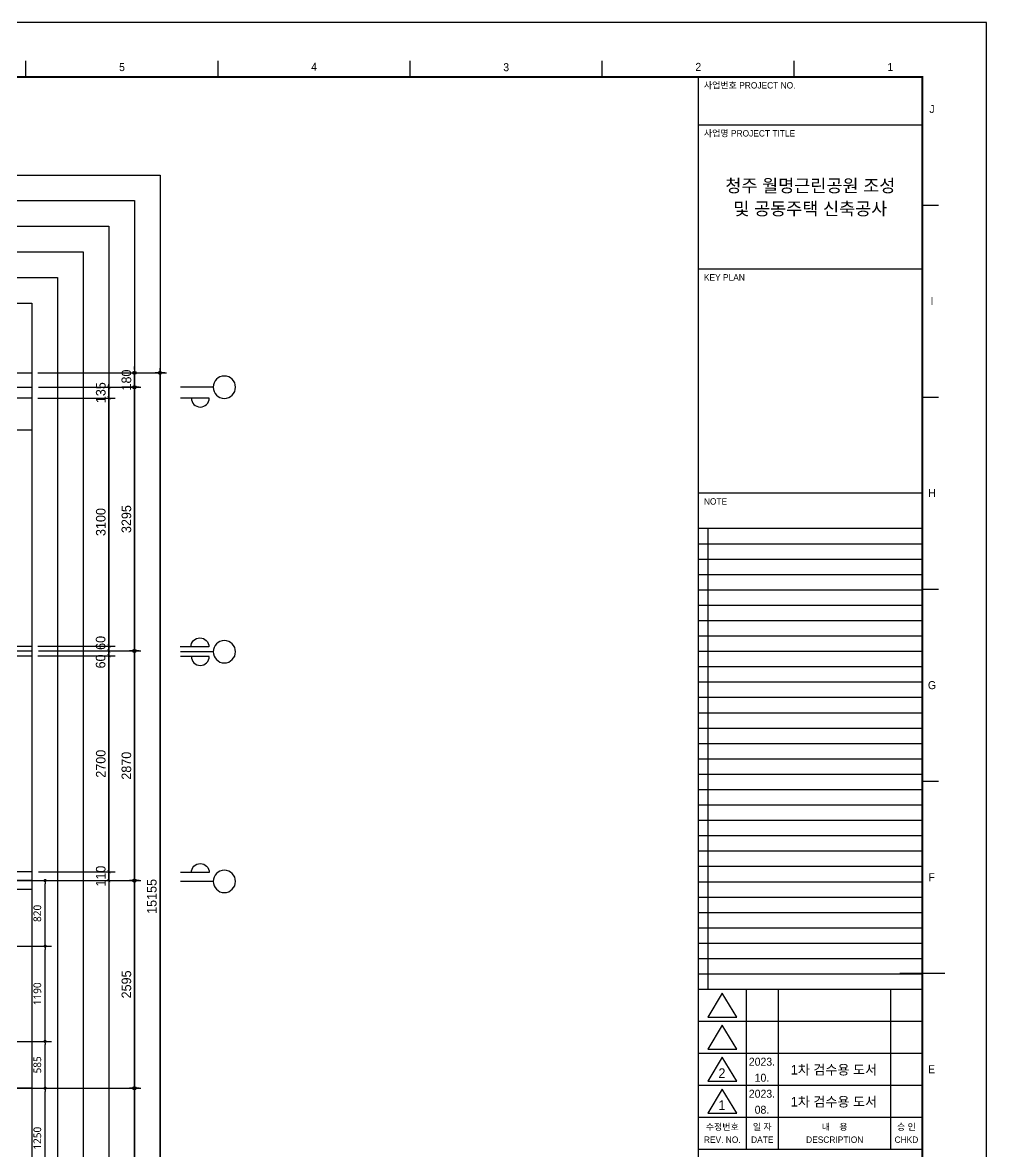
# Model space of a CAD drawing. Header units: millimetres. Extents: x 0 to 92204, y -190080 to 23760.
# Drawn here: x 71751 to 83794, y -14107 to 0 of the extents above; entities that cross this region are included whole.
import ezdxf
from ezdxf.enums import TextEntityAlignment as Align
from ezdxf.xclip import XClip

# ---------------------------------------------------------------- set-up
doc = ezdxf.new("R2010")
doc.units = ezdxf.units.MM
doc.header["$LTSCALE"] = 100
doc.header["$XCLIPFRAME"] = 0
for name, pattern in [('AUDIT_D_220706163347-0', [0]), ('CEN', [62, 60, -1, 0, -1]), ('HIDDEN', [9.525, 6.35, -3.175])]:
    doc.linetypes.add(name, pattern=pattern)
doc.layers.get('defpoints').update_dxf_attribs({"color": 139})
for name, color, linetype in [('A-치수', 7, 'AUDIT_D_220706163347-0'), ('AA-BORD-FORM', 7, 'Continuous'), ('AA-BORD-TEXT', 3, 'Continuous'), ('AA-XXXX-DIMS', 7, 'Continuous'), ('CEN_CON', 1, 'CEN'), ('CEN_WALL', 12, 'CEN'), ('CONC', 2, 'Continuous'), ('DIM', 7, 'AUDIT_D_220706163347-0'), ('ELE3_CON', 7, 'Continuous'), ('MC', 135, 'Continuous'), ('sheet-안양진흥$0$AA-BORD-TEXT', 3, 'Continuous'), ('WAL', 3, 'Continuous'), ('WAL_DRY', 7, 'Continuous'), ('확장', 8, 'HIDDEN')]:
    doc.layers.add(name, color=color, linetype=linetype)
doc.layers.add('Defpoint', color=135, linetype='Continuous', plot=False)
doc.styles.add('HAUD01', font='Dotum.ttf')
doc.styles.add('sheet-안양진흥$0$HAUD01', font='Dotum.ttf')
doc.styles.add('맑은 고딕', font='malgun.ttf')
doc.styles.add('맑은고딕', font='malgun.ttf', dxfattribs={"width": 0.9})
doc.dimstyles.new('DIM_40', dxfattribs={"dimscale": 40, "dimtxt": 3, "dimasz": 1, "dimexe": 2, "dimexo": 2, "dimgap": 1, "dimtad": 1, "dimdec": 0, "dimzin": 0, "dimdsep": 46, "dimtxsty": '맑은고딕', "dimblk1": 'DIMDOT', "dimblk2": 'DIMDOT', "dimsah": 1, "dimcen": 0.09, "dimdle": 2, "dimclrd": 7, "dimclre": 7, "dimclrt": 3, "dimadec": 0, "dimazin": 0, "dimtfac": 1, "dimtdec": 0, "dimtix": 1, "dimtmove": 2, "dimatfit": 3, "dimldrblk": 'DIMDOT', "dimfxl": 2, "dimtolj": 1, "dimtzin": 0, "dimarcsym": 0})
doc.dimstyles.new('MCDIM_40', dxfattribs={"dimscale": 40, "dimtxt": 3, "dimasz": 1, "dimexe": 2, "dimexo": 2, "dimgap": 1, "dimtad": 1, "dimdec": 0, "dimzin": 0, "dimdsep": 46, "dimtxsty": '맑은고딕', "dimblk1": 'ARCHTICK', "dimblk2": 'ARCHTICK', "dimsah": 1, "dimcen": 0.09, "dimdle": 2, "dimclrd": 7, "dimclre": 7, "dimclrt": 3, "dimadec": 0, "dimazin": 0, "dimtfac": 1, "dimtdec": 0, "dimtix": 1, "dimtmove": 2, "dimatfit": 3, "dimldrblk": 'ARCHTICK', "dimfxl": 1, "dimtolj": 1, "dimtzin": 0, "dimarcsym": 0})
doc.dimstyles.new('NDIM40-in', dxfattribs={"dimscale": 40, "dimtxt": 2.4, "dimasz": 1, "dimexe": 2, "dimexo": 2, "dimgap": 1.2, "dimtad": 1, "dimdec": 0, "dimrnd": 0.25, "dimzin": 0, "dimdsep": 46, "dimtxsty": '맑은 고딕', "dimblk": 'DOT', "dimcen": 5, "dimclrd": 256, "dimclre": 256, "dimclrt": 3, "dimadec": 0, "dimazin": 0, "dimtfac": 1, "dimtdec": 0, "dimtix": 1, "dimtmove": 2, "dimatfit": 1, "dimldrblk": 'DIMDOT', "dimfxl": 0, "dimtolj": 1, "dimtzin": 0, "dimarcsym": 0})

# ---------------------------------------------------------------- blocks, each defined once
blk = doc.blocks.new('WIN_900_단창2')
at = {"layer": 'Defpoint'}
for p, q in [((-15, 120), (-15, 0)), ((885, 120), (885, 0))]:
    blk.add_line(p, q, dxfattribs=at)
blk = doc.blocks.new('U-76B(확장)', base_point=(4647231.1, 20750.4))
at = {"layer": 'CEN_CON'}
for p, q in [((-300, 10535), (8220, 10535)), ((0, 10535), (0, -300)), ((1680, 10535), (1680, 8430)), ((7975, 7780), (7975, 10535)), ((14975, 8380), (14975, -295)), ((15155, 8380), (15155, -295)), ((7965, 8130), (7965, 6480)), ((15255, 8155), (12540, 8155)), ((12890, 8015), (7670, 8015)), ((-300, 6690), (8055, 6690)), ((450, -300), (450, 6690)), ((8810, -300), (8810, 5480)), ((8600, 5270), (15255, 5270)), ((3275, 2480), (3275, -300)), ((-300, 2180), (6540, 2180)), ((15255, 1835), (8600, 1835)), ((15255, 0), (-300, 0))]:
    blk.add_line(p, q, dxfattribs=at)
at = {"layer": 'CEN_WALL'}
for p, q in [((5240, 10535), (5240, 9700)), ((1675, 8625), (1675, 6480)), ((5255, 6480), (5255, 8720)), ((1980, 8525), (-300, 8525)), ((5080, 8545), (8220, 8545)), ((7690, 7125), (7690, 8520)), ((10135, 8380), (10135, 6480)), ((12155, 8380), (12155, 6480)), ((12715, 8380), (12715, 5060)), ((14375, 5160), (14375, 8380)), ((12540, 7680), (15255, 7680)), ((6790, 6480), (6790, 7470)), ((7725, 7295), (6630, 7295)), ((1950, 6900), (1950, -300)), ((13090, 6640), (9975, 6640)), ((11680, 5480), (11680, -295)), ((6275, 3460), (6275, 2180)), ((5940, 3155), (15255, 3155)), ((4965, -300), (4965, 1170)), ((6215, -300), (6215, 1170)), ((6380, 1005), (4800, 1005))]:
    blk.add_line(p, q, dxfattribs=at)
at = {"layer": 'CONC'}
for p, q in [((0, 10535), (0, 9930)), ((6925, 10550), (7990, 10550)), ((6925, 10423), (6925, 10550)), ((7990, 8030), (7990, 10550)), ((8240, 8280), (8240, 10535)), ((200, 10410), (200, 9930)), ((200, 10410), (1490, 10410)), ((1490, 10410), (1490, 8465)), ((1690, 10423), (1690, 8465)), ((2140, 10423), (1690, 10423)), ((2140, 10410), (2140, 10423)), ((6225, 10410), (2140, 10410)), ((6225, 10423), (6925, 10423)), ((6225, 10423), (6225, 10410)), ((200, 9930), (0, 9930)), ((0, 8900), (0, 8465)), ((200, 8900), (0, 8900)), ((200, 8900), (200, 8585)), ((720, 8465), (0, 8465)), ((720, 8585), (200, 8585)), ((720, 8585), (720, 8465)), ((1690, 8465), (1490, 8465)), ((8555, 8280), (8240, 8280)), ((8555, 8280), (8555, 8180)), ((15030, 8280), (9675, 8280)), ((9675, 8280), (9675, 8180)), ((8555, 8180), (8415, 8180)), ((8415, 8180), (8415, 8030)), ((9675, 8180), (9815, 8180)), ((9815, 8180), (9815, 8030)), ((7878, 7580), (7878, 7900)), ((8052, 7900), (7878, 7900)), ((8415, 8030), (7990, 8030)), ((8052, 7580), (8052, 7900)), ((15043, 8030), (9815, 8030)), ((15043, 8030), (15043, 7580)), ((7865, 7580), (7865, 6790)), ((7878, 7580), (7865, 7580)), ((8065, 7580), (8052, 7580)), ((8065, 7580), (8065, 6590)), ((15030, 7580), (15030, 5370)), ((15043, 7580), (15030, 7580)), ((0, 6965), (0, 6590)), ((200, 6965), (0, 6965)), ((200, 6965), (200, 6840)), ((650, 6840), (200, 6840)), ((650, 6840), (650, 6130)), ((2140, 6777), (2135, 6777)), ((2135, 6777), (2135, 6603)), ((2140, 6790), (4240, 6790)), ((2140, 6790), (2140, 6777)), ((4240, 6790), (4240, 6590)), ((5190, 6790), (7865, 6790)), ((5190, 6790), (5190, 6590)), ((450, 6590), (0, 6590)), ((450, 6590), (450, 6130)), ((2140, 6603), (2135, 6603)), ((2140, 6603), (2140, 6590)), ((2140, 6590), (4240, 6590)), ((5190, 6590), (8065, 6590)), ((650, 6130), (450, 6130)), ((8710, 3330), (8710, 5370)), ((8910, 5370), (8710, 5370)), ((8910, 3330), (8910, 5370)), ((9860, 5370), (11720, 5370)), ((9860, 5170), (9860, 5370)), ((11720, 5170), (11720, 5370)), ((12650, 5370), (15030, 5370)), ((12650, 5170), (12650, 5370)), ((9860, 5170), (11720, 5170)), ((12650, 5170), (15030, 5170)), ((15030, 5170), (15030, 2035)), ((8910, 3330), (8710, 3330)), ((450, 2830), (450, 1940)), ((650, 2830), (450, 2830)), ((650, 2830), (650, 2190)), ((6260, 2190), (650, 2190)), ((6260, 1990), (6260, 2190)), ((3400, 1990), (3400, 1100)), ((3400, 1990), (6260, 1990)), ((9370, 2035), (8890, 2035)), ((8890, 2035), (8890, 200)), ((9370, 2035), (9370, 1835)), ((12190, 2035), (11170, 2035)), ((11170, 2035), (11170, 1835)), ((12190, 2035), (12190, 1835)), ((15030, 2035), (13990, 2035)), ((13990, 2035), (13990, 1835)), ((3150, 1940), (450, 1940)), ((3150, 1940), (3150, 1100)), ((9370, 1835), (9090, 1835)), ((9090, 1835), (9090, 0)), ((12190, 1835), (11170, 1835)), ((15030, 1835), (13990, 1835)), ((3400, 1100), (3150, 1100)), ((3150, 200), (3150, 0)), ((6800, 200), (3150, 200)), ((6800, 200), (6800, 0)), ((8890, 200), (8000, 200)), ((8000, 200), (8000, 0)), ((6800, 0), (3150, 0)), ((9090, 0), (8000, 0))]:
    blk.add_line(p, q, dxfattribs=at)
at = {"layer": 'Defpoint'}
blk.add_circle((7975, 10535), 50, dxfattribs=at)
at = {"layer": 'ELE3_CON'}
for p, q in [((0, 9930), (0, 8900)), ((0, 6965), (0, 8465)), ((450, 2830), (450, 6130)), ((11170, 1835), (9370, 1835)), ((13990, 1835), (12190, 1835)), ((3150, 200), (3150, 1100)), ((8000, 0), (6800, 0))]:
    blk.add_line(p, q, dxfattribs=at)
at = {"layer": 'MC'}
for p, q in [((1880, 10535), (1880, 6480)), ((5180, 10535), (5180, 9700)), ((5300, 10535), (5300, 9700)), ((7840, 7780), (7840, 10535)), ((-300, 10400), (8220, 10400)), ((5400, 9800), (5080, 9800)), ((5080, 8620), (8220, 8620)), ((5180, 6480), (5180, 8720)), ((5330, 6480), (5330, 8720)), ((5080, 8470), (8220, 8470)), ((7630, 8520), (7630, 7125)), ((10075, 8380), (10075, 6480)), ((10195, 8380), (10195, 6480)), ((12095, 8380), (12095, 6480)), ((12215, 8380), (12215, 6480)), ((12640, 8380), (12640, 5060)), ((12790, 8380), (12790, 5060)), ((14290, 5160), (14290, 8380)), ((8075, 8130), (8075, 6480)), ((12880, 7880), (7670, 7880)), ((12530, 7620), (15255, 7620)), ((7725, 7370), (6630, 7370)), ((6730, 6480), (6730, 7470)), ((-300, 6800), (5430, 6800)), ((2155, 6900), (2155, -300)), ((5080, 6870), (6945, 6870)), ((13080, 6700), (9975, 6700)), ((-300, 6580), (8055, 6580)), ((13080, 6580), (9975, 6580)), ((14440, -295), (14440, 5510)), ((14840, -295), (14840, 5510)), ((8590, 5380), (12880, 5380)), ((8700, -300), (8700, 5480)), ((8920, -300), (8920, 5480)), ((11620, 5480), (11620, -295)), ((11740, 5480), (11740, -295)), ((12530, 5420), (15255, 5420)), ((8590, 5160), (15255, 5160)), ((6070, 3460), (6070, 2180)), ((5930, 3360), (15255, 3360)), ((-300, 2380), (6530, 2380))]:
    blk.add_line(p, q, dxfattribs=at)
at = {"layer": 'WAL'}
for p, q in [((14370, 5370), (14370, 7910)), ((14460, 7910), (14370, 7910)), ((14460, 5370), (14460, 7910)), ((1500, 6965), (1500, 6820)), ((1690, 6965), (1500, 6965)), ((1690, 6965), (1690, 6730)), ((1500, 6820), (650, 6820)), ((650, 6820), (650, 6730)), ((1690, 6730), (650, 6730)), ((14460, 5370), (14370, 5370)), ((6260, 1050), (4920, 1050)), ((4920, 200), (4920, 1050)), ((6260, 200), (6260, 1050)), ((6170, 960), (5010, 960)), ((5010, 200), (5010, 960)), ((6170, 200), (6170, 960)), ((5010, 200), (4920, 200)), ((6260, 200), (6170, 200))]:
    blk.add_line(p, q, dxfattribs=at)
at = {"layer": 'WAL_DRY'}
for p, q in [((1860, 10410), (1860, 8450)), ((1870, 10410), (1870, 8450)), ((5190, 10410), (5190, 9810)), ((5202.5, 10410), (5202.5, 9822.5)), ((5215, 10410), (5215, 9835)), ((5265, 10410), (5265, 9835)), ((5277.5, 10410), (5277.5, 9822.5)), ((5290, 10410), (5290, 9810)), ((6925, 10420), (7860, 10420)), ((6925, 10410), (7850, 10410)), ((7850, 8610), (7850, 10410)), ((7860, 8610), (7860, 10420)), ((200, 10250), (1490, 10250)), ((200, 10240), (1490, 10240)), ((5190, 9810), (5290, 9810)), ((5202.5, 9822.5), (5277.5, 9822.5)), ((5215, 9835), (5265, 9835)), ((5190, 6790), (5190, 8610)), ((5190, 8610), (5290, 8610)), ((5290, 6790), (5290, 8610)), ((5290, 8610), (5330, 8610)), ((6080, 8610), (7860, 8610)), ((7860, 8610), (7860, 8535)), ((5202.5, 6790), (5202.5, 8597.5)), ((5202.5, 8597.5), (5277.5, 8597.5)), ((5215, 6790), (5215, 8585)), ((5215, 8585), (5265, 8585)), ((5265, 6790), (5265, 8585)), ((5277.5, 6790), (5277.5, 8597.5)), ((5290, 8597.5), (5330, 8597.5)), ((5290, 8585), (5330, 8585)), ((5290, 8535), (5330, 8535)), ((5290, 8522.5), (5330, 8522.5)), ((5290, 8510), (5330, 8510)), ((6080, 8597.5), (7860, 8597.5)), ((6080, 8585), (7860, 8585)), ((6080, 8535), (7695, 8535)), ((6080, 8522.5), (7682.5, 8522.5)), ((6080, 8510), (7670, 8510)), ((7670, 7300), (7670, 8510)), ((7682.5, 7287.5), (7682.5, 8522.5)), ((7695, 7275), (7695, 8535)), ((7745, 8535), (7860, 8535)), ((7745, 7225), (7745, 8535)), ((8545, 7900), (8545, 8180)), ((8555, 7890), (8555, 8180)), ((9675, 7890), (9675, 8180)), ((9685, 7900), (9685, 8180)), ((8545, 7900), (8065, 7900)), ((12180, 7900), (9685, 7900)), ((10085, 7900), (10085, 6590)), ((10097.5, 7900), (10097.5, 6602.5)), ((10110, 7900), (10110, 6615)), ((10160, 7900), (10160, 6615)), ((10172.5, 7900), (10172.5, 6602.5)), ((10185, 7900), (10185, 6590)), ((12105, 7900), (12105, 6590)), ((12117.5, 7900), (12117.5, 6602.5)), ((12130, 7900), (12130, 6615)), ((12180, 7900), (12180, 6665)), ((12675, 7910), (12675, 6665)), ((12737.5, 7910), (12675, 7910)), ((12737.5, 7910), (12737.5, 7735)), ((8555, 7890), (8065, 7890)), ((10085, 7890), (9675, 7890)), ((12105, 7890), (10185, 7890)), ((12725, 7685), (14370, 7685)), ((12725, 7685), (12725, 6170)), ((12737.5, 7735), (14370, 7735)), ((12737.5, 7672.5), (14370, 7672.5)), ((12737.5, 7672.5), (12737.5, 6170)), ((12750, 7660), (14370, 7660)), ((12750, 7660), (12750, 6170)), ((6770, 7300), (7670, 7300)), ((6770, 6790), (6770, 7300)), ((6782.5, 7287.5), (7682.5, 7287.5)), ((6782.5, 6790), (6782.5, 7287.5)), ((6795, 7275), (7695, 7275)), ((6795, 6790), (6795, 7275)), ((6845, 7225), (7745, 7225)), ((6845, 6790), (6845, 7225)), ((1860, 6980), (1860, 6600)), ((1870, 6980), (1870, 6590)), ((1870, 6790), (2135, 6790)), ((1870, 6777.5), (2135, 6777.5)), ((1870, 6765), (2135, 6765)), ((10745, 6690), (10185, 6690)), ((10745, 6677.5), (10185, 6677.5)), ((10745, 6665), (10185, 6665)), ((12105, 6690), (11545, 6690)), ((12105, 6677.5), (11545, 6677.5)), ((12105, 6665), (11545, 6665)), ((12675, 6665), (12180, 6665)), ((820, 6600), (820, 6115)), ((1860, 6600), (820, 6600)), ((1870, 6590), (830, 6590)), ((830, 6590), (830, 6115)), ((1870, 6615), (2135, 6615)), ((1870, 6602.5), (2135, 6602.5)), ((1870, 6590), (2135, 6590)), ((10185, 6590), (10085, 6590)), ((10172.5, 6602.5), (10097.5, 6602.5)), ((10160, 6615), (10110, 6615)), ((10745, 6615), (10185, 6615)), ((10745, 6602.5), (10185, 6602.5)), ((10745, 6590), (10185, 6590)), ((12105, 6615), (11545, 6615)), ((12105, 6602.5), (11545, 6602.5)), ((12105, 6590), (11545, 6590)), ((12105, 6590), (11545, 6590)), ((12650, 6590), (12105, 6590)), ((12662.5, 6602.5), (12117.5, 6602.5)), ((12675, 6615), (12130, 6615)), ((12650, 6590), (12650, 6170)), ((12662.5, 6602.5), (12662.5, 6170)), ((12675, 6615), (12675, 6170)), ((12650, 5420), (12650, 5370)), ((12662.5, 5420), (12662.5, 5370)), ((12675, 5420), (12675, 5370)), ((12725, 5420), (12725, 5370)), ((12737.5, 5420), (12737.5, 5370)), ((12750, 5420), (12750, 5370)), ((11630, 5170), (11630, 2215)), ((11642.5, 5170), (11642.5, 2215)), ((11655, 5170), (11655, 2215)), ((11705, 5170), (11705, 2215)), ((11717.5, 5170), (11717.5, 2215)), ((11717.5, 5170), (11730, 5170)), ((11730, 5170), (11730, 2215)), ((14850, 5170), (14850, 2215)), ((14860, 5170), (14860, 2205)), ((8710, 2215), (8710, 3330)), ((8722.5, 2215), (8722.5, 3330)), ((8735, 2215), (8735, 3330)), ((8885, 2215), (8885, 3330)), ((8897.5, 2215), (8897.5, 3330)), ((8910, 2215), (8910, 3330)), ((820, 2845), (820, 2360)), ((830, 2845), (830, 2370)), ((820, 2360), (6390, 2360)), ((830, 2370), (6400, 2370)), ((6390, 2360), (6390, 2000)), ((6400, 2370), (6400, 1980)), ((8710, 2215), (9385, 2215)), ((8710, 380), (8710, 2215)), ((8720, 370), (8720, 2205)), ((8720, 2205), (9385, 2205)), ((11155, 2215), (12205, 2215)), ((11155, 2205), (12205, 2205)), ((13975, 2215), (14850, 2215)), ((13975, 2205), (14860, 2205)), ((6260, 2000), (6390, 2000)), ((6260, 1990), (6400, 1990)), ((6260, 1070), (6400, 1070)), ((6260, 1060), (6390, 1060)), ((6390, 1060), (6390, 370)), ((6400, 1070), (6400, 380)), ((6390, 370), (6815, 370)), ((6400, 380), (6815, 380)), ((7985, 380), (8710, 380)), ((7985, 370), (8720, 370))]:
    blk.add_line(p, q, dxfattribs=at)
at = {"layer": '확장', "ltscale": 0.5, "const_width": 20, "flags": 128}
for points in [[(1755, 2190), (1755, 6400), (1480, 6400), (1480, 6613.8)], [(2155, 2190), (2155, 6590)], [(15030, 3360), (6070, 3360), (6070, 2380)], [(15030, 2960), (6470, 2960), (6470, 1980), (6260, 1980)]]:
    blk.add_lwpolyline(points, dxfattribs=at)
at = {"rotation": 270}
blk.add_blockref('WIN_900_단창2', (3280, 1085), dxfattribs=at)
blk = doc.blocks.new('DIMDOT')
at = {"layer": 'AA-XXXX-DIMS'}
for p, q in [((-1.5, 0), (1.5, 0)), ((0, -1.5), (0, 1.5))]:
    blk.add_line(p, q, dxfattribs=at)
for radius in [0.5, 0.25]:
    blk.add_circle((0, 0), radius, dxfattribs=at)
blk = doc.blocks.new('*D3056')
at = {"layer": 'defpoints', "color": 0, "transparency": 16777216}
for p in [(21715, -28137), (23315, -28137), (21715, -43292)]:
    blk.add_point(p, dxfattribs=at)
at = {"layer": 'DIM', "color": 7, "lineweight": -2, "transparency": 16777216}
for p, q in [((21795, -28137), (23395, -28137)), ((23315, -43252), (23315, -28177)), ((21795, -43292), (23395, -43292))]:
    blk.add_line(p, q, dxfattribs=at)
at = {"layer": 'DIM', "color": 7, "lineweight": -2, "transparency": 16777216, "xscale": 40, "yscale": 40, "zscale": 40}
for p, rotation in [((23315, -28137), 90), ((23315, -43292), 270)]:
    blk.add_blockref('DIMDOT', p, dxfattribs=dict(at, rotation=rotation))
at = {"layer": 'DIM', "color": 3, "transparency": 16777216, "insert": (23213, -34680), "char_height": 120, "attachment_point": 5, "rotation": 90, "style": 'HAUD01'}
blk.add_mtext('\\A1;15155', dxfattribs=at)
blk = doc.blocks.new('*D3059')
at = {"layer": 'defpoints', "color": 0, "transparency": 16777216}
for p in [(21715, -34482), (22995, -34482), (21715, -37077)]:
    blk.add_point(p, dxfattribs=at)
at = {"layer": 'DIM', "color": 7, "lineweight": -2, "transparency": 16777216}
for p, q in [((21795, -34482), (23075, -34482)), ((22995, -37037), (22995, -34522)), ((21795, -37077), (23075, -37077))]:
    blk.add_line(p, q, dxfattribs=at)
at = {"layer": 'DIM', "color": 7, "lineweight": -2, "transparency": 16777216, "xscale": 40, "yscale": 40, "zscale": 40}
for p, rotation in [((22995, -34482), 90), ((22995, -37077), 270)]:
    blk.add_blockref('DIMDOT', p, dxfattribs=dict(at, rotation=rotation))
at = {"layer": 'DIM', "color": 3, "transparency": 16777216, "insert": (22895, -35780), "char_height": 120, "attachment_point": 5, "rotation": 90, "style": 'HAUD01'}
blk.add_mtext('\\A1;2595', dxfattribs=at)
blk = doc.blocks.new('*D3060')
at = {"layer": 'defpoints', "color": 0, "transparency": 16777216}
for p in [(21715, -31612), (22995, -31612), (21715, -34482)]:
    blk.add_point(p, dxfattribs=at)
at = {"layer": 'DIM', "color": 7, "lineweight": -2, "transparency": 16777216}
for p, q in [((21795, -31612), (23075, -31612)), ((22995, -34442), (22995, -31652)), ((21795, -34482), (23075, -34482))]:
    blk.add_line(p, q, dxfattribs=at)
at = {"layer": 'DIM', "color": 7, "lineweight": -2, "transparency": 16777216, "xscale": 40, "yscale": 40, "zscale": 40}
for p, rotation in [((22995, -31612), 90), ((22995, -34482), 270)]:
    blk.add_blockref('DIMDOT', p, dxfattribs=dict(at, rotation=rotation))
at = {"layer": 'DIM', "color": 3, "transparency": 16777216, "insert": (22895, -33047), "char_height": 120, "attachment_point": 5, "rotation": 90, "style": 'HAUD01'}
blk.add_mtext('\\A1;2870', dxfattribs=at)
blk = doc.blocks.new('*D3061')
at = {"layer": 'defpoints', "color": 0, "transparency": 16777216}
for p in [(21715, -28317), (22995, -28317), (21715, -31612)]:
    blk.add_point(p, dxfattribs=at)
at = {"layer": 'DIM', "color": 7, "lineweight": -2, "transparency": 16777216}
for p, q in [((21795, -28317), (23075, -28317)), ((22995, -31572), (22995, -28357)), ((21795, -31612), (23075, -31612))]:
    blk.add_line(p, q, dxfattribs=at)
at = {"layer": 'DIM', "color": 7, "lineweight": -2, "transparency": 16777216, "xscale": 40, "yscale": 40, "zscale": 40}
for p, rotation in [((22995, -28317), 90), ((22995, -31612), 270)]:
    blk.add_blockref('DIMDOT', p, dxfattribs=dict(at, rotation=rotation))
at = {"layer": 'DIM', "color": 3, "transparency": 16777216, "insert": (22895, -29965), "char_height": 120, "attachment_point": 5, "rotation": 90, "style": 'HAUD01'}
blk.add_mtext('\\A1;3295', dxfattribs=at)
blk = doc.blocks.new('*D3062')
at = {"layer": 'defpoints', "color": 0, "transparency": 16777216}
for p in [(21710, -28137), (22995, -28137), (21715, -28317)]:
    blk.add_point(p, dxfattribs=at)
at = {"layer": 'DIM', "color": 7, "lineweight": -2, "transparency": 16777216}
for p, q in [((22995, -28097), (22995, -28057)), ((21790, -28137), (23075, -28137)), ((22995, -28317), (22995, -28137)), ((21795, -28317), (23075, -28317)), ((22995, -28357), (22995, -28397))]:
    blk.add_line(p, q, dxfattribs=at)
at = {"layer": 'DIM', "color": 7, "lineweight": -2, "transparency": 16777216, "xscale": 40, "yscale": 40, "zscale": 40}
for p, rotation in [((22995, -28137), 270), ((22995, -28317), 90)]:
    blk.add_blockref('DIMDOT', p, dxfattribs=dict(at, rotation=rotation))
at = {"layer": 'DIM', "color": 3, "transparency": 16777216, "insert": (22895, -28227), "char_height": 120, "attachment_point": 5, "rotation": 90, "style": 'HAUD01'}
blk.add_mtext('\\A1;180', dxfattribs=at)
blk = doc.blocks.new('*D3063')
at = {"layer": 'defpoints', "color": 0, "transparency": 16777216}
for p in [(21715, -37077), (22995, -37077), (21715, -40017)]:
    blk.add_point(p, dxfattribs=at)
at = {"layer": 'DIM', "color": 7, "lineweight": -2, "transparency": 16777216}
for p, q in [((21795, -37077), (23075, -37077)), ((22995, -39977), (22995, -37117)), ((21795, -40017), (23075, -40017))]:
    blk.add_line(p, q, dxfattribs=at)
at = {"layer": 'DIM', "color": 7, "lineweight": -2, "transparency": 16777216, "xscale": 40, "yscale": 40, "zscale": 40}
for p, rotation in [((22995, -37077), 90), ((22995, -40017), 270)]:
    blk.add_blockref('DIMDOT', p, dxfattribs=dict(at, rotation=rotation))
at = {"layer": 'DIM', "color": 3, "transparency": 16777216, "insert": (22895, -38547), "char_height": 120, "attachment_point": 5, "rotation": 90, "style": 'HAUD01'}
blk.add_mtext('\\A1;2940', dxfattribs=at)
blk = doc.blocks.new('_ArchTick')
at = {"color": 0, "linetype": 'ByBlock', "const_width": 0.15}
blk.add_lwpolyline([(-0.5, -0.5), (0.5, 0.5)], dxfattribs=at)
blk = doc.blocks.new('*D3064')
at = {"layer": 'defpoints', "color": 0, "transparency": 16777216}
for p in [(21715, -34372), (22675, -34372), (21715, -34482)]:
    blk.add_point(p, dxfattribs=at)
at = {"layer": 'DIM', "color": 7, "lineweight": -2, "transparency": 16777216}
for p, q in [((21795, -34372), (22755, -34372)), ((22675, -34372), (22675, -34332)), ((22675, -34482), (22675, -34372)), ((21795, -34482), (22755, -34482)), ((22675, -34482), (22675, -34522))]:
    blk.add_line(p, q, dxfattribs=at)
at = {"layer": 'DIM', "color": 7, "lineweight": -2, "transparency": 16777216, "xscale": 40, "yscale": 40, "zscale": 40}
for p, rotation in [((22675, -34372), 270), ((22675, -34482), 90)]:
    blk.add_blockref('_ArchTick', p, dxfattribs=dict(at, rotation=rotation))
at = {"layer": 'DIM', "color": 3, "transparency": 16777216, "insert": (22575, -34427), "char_height": 120, "attachment_point": 5, "rotation": 90, "style": 'HAUD01'}
blk.add_mtext('\\A1;110', dxfattribs=at)
blk = doc.blocks.new('*D3065')
at = {"layer": 'defpoints', "color": 0, "transparency": 16777216}
for p in [(21710, -31672), (22675, -31672), (21715, -34372)]:
    blk.add_point(p, dxfattribs=at)
at = {"layer": 'DIM', "color": 7, "lineweight": -2, "transparency": 16777216}
for p, q in [((22675, -34452), (22675, -31592)), ((21790, -31672), (22755, -31672)), ((21795, -34372), (22755, -34372))]:
    blk.add_line(p, q, dxfattribs=at)
at = {"layer": 'DIM', "color": 7, "lineweight": -2, "transparency": 16777216, "xscale": 40, "yscale": 40, "zscale": 40}
for p, rotation in [((22675, -31672), 90), ((22675, -34372), 270)]:
    blk.add_blockref('_ArchTick', p, dxfattribs=dict(at, rotation=rotation))
at = {"layer": 'DIM', "color": 3, "transparency": 16777216, "insert": (22575, -33022), "char_height": 120, "attachment_point": 5, "rotation": 90, "style": 'HAUD01'}
blk.add_mtext('\\A1;2700', dxfattribs=at)
blk = doc.blocks.new('*D3066')
at = {"layer": 'defpoints', "color": 0, "transparency": 16777216}
for p in [(21710, -31672), (21715, -31612), (22675, -31612)]:
    blk.add_point(p, dxfattribs=at)
at = {"layer": 'DIM', "color": 7, "lineweight": -2, "transparency": 16777216}
for p, q in [((22675, -31612), (22675, -31572)), ((21790, -31672), (22755, -31672)), ((21795, -31612), (22755, -31612)), ((22675, -31672), (22675, -31612)), ((22675, -31672), (22675, -31712))]:
    blk.add_line(p, q, dxfattribs=at)
at = {"layer": 'DIM', "color": 7, "lineweight": -2, "transparency": 16777216, "xscale": 40, "yscale": 40, "zscale": 40}
for p, rotation in [((22675, -31612), 270), ((22675, -31672), 90)]:
    blk.add_blockref('_ArchTick', p, dxfattribs=dict(at, rotation=rotation))
at = {"layer": 'DIM', "color": 3, "transparency": 16777216, "insert": (22573, -31744), "char_height": 120, "attachment_point": 5, "rotation": 90, "style": 'HAUD01'}
blk.add_mtext('\\A1;60', dxfattribs=at)
blk = doc.blocks.new('*D3067')
at = {"layer": 'defpoints', "color": 0, "transparency": 16777216}
for p in [(21710, -31552), (22675, -31552), (21715, -31612)]:
    blk.add_point(p, dxfattribs=at)
at = {"layer": 'DIM', "color": 7, "lineweight": -2, "transparency": 16777216}
for p, q in [((21790, -31552), (22755, -31552)), ((22675, -31552), (22675, -31512)), ((22675, -31612), (22675, -31552)), ((21795, -31612), (22755, -31612)), ((22675, -31612), (22675, -31652))]:
    blk.add_line(p, q, dxfattribs=at)
at = {"layer": 'DIM', "color": 7, "lineweight": -2, "transparency": 16777216, "xscale": 40, "yscale": 40, "zscale": 40}
for p, rotation in [((22675, -31552), 270), ((22675, -31612), 90)]:
    blk.add_blockref('_ArchTick', p, dxfattribs=dict(at, rotation=rotation))
at = {"layer": 'DIM', "color": 3, "transparency": 16777216, "insert": (22573, -31512), "char_height": 120, "attachment_point": 5, "rotation": 90, "style": 'HAUD01'}
blk.add_mtext('\\A1;60', dxfattribs=at)
blk = doc.blocks.new('*D3068')
at = {"layer": 'defpoints', "color": 0, "transparency": 16777216}
for p in [(21710, -28452), (22675, -28452), (21710, -31552)]:
    blk.add_point(p, dxfattribs=at)
at = {"layer": 'DIM', "color": 7, "lineweight": -2, "transparency": 16777216}
for p, q in [((21790, -28452), (22755, -28452)), ((22675, -31632), (22675, -28372)), ((21790, -31552), (22755, -31552))]:
    blk.add_line(p, q, dxfattribs=at)
at = {"layer": 'DIM', "color": 7, "lineweight": -2, "transparency": 16777216, "xscale": 40, "yscale": 40, "zscale": 40}
for p, rotation in [((22675, -28452), 90), ((22675, -31552), 270)]:
    blk.add_blockref('_ArchTick', p, dxfattribs=dict(at, rotation=rotation))
at = {"layer": 'DIM', "color": 3, "transparency": 16777216, "insert": (22575, -30002), "char_height": 120, "attachment_point": 5, "rotation": 90, "style": 'HAUD01'}
blk.add_mtext('\\A1;3100', dxfattribs=at)
blk = doc.blocks.new('*D3069')
at = {"layer": 'defpoints', "color": 0, "transparency": 16777216}
for p in [(21715, -28317), (22675, -28317), (21710, -28452)]:
    blk.add_point(p, dxfattribs=at)
at = {"layer": 'DIM', "color": 7, "lineweight": -2, "transparency": 16777216}
for p, q in [((21795, -28317), (22755, -28317)), ((22675, -28317), (22675, -28277)), ((22675, -28452), (22675, -28317)), ((21790, -28452), (22755, -28452)), ((22675, -28452), (22675, -28492))]:
    blk.add_line(p, q, dxfattribs=at)
at = {"layer": 'DIM', "color": 7, "lineweight": -2, "transparency": 16777216, "xscale": 40, "yscale": 40, "zscale": 40}
for p, rotation in [((22675, -28317), 270), ((22675, -28452), 90)]:
    blk.add_blockref('_ArchTick', p, dxfattribs=dict(at, rotation=rotation))
at = {"layer": 'DIM', "color": 3, "transparency": 16777216, "insert": (22575, -28385), "char_height": 120, "attachment_point": 5, "rotation": 90, "style": 'HAUD01'}
blk.add_mtext('\\A1;135', dxfattribs=at)
blk = doc.blocks.new('중심')
at = {"layer": 'DIM'}
blk.add_line((-350, 0), (0, 0), dxfattribs=at)
blk.add_circle((-470, 0), 120, dxfattribs=at)
blk = doc.blocks.new('XR-FORM 청주월명')
at = {"layer": 'AA-BORD-FORM', "color": 2}
for p, q in [((541, 577), (541, 582)), ((601, 577), (601, 582)), ((661, 577), (661, 582)), ((721, 577), (721, 582)), ((781, 577), (781, 582)), ((751, 577), (751, 17)), ((821, 537), (826, 537)), ((821, 477), (826, 477)), ((821, 417), (826, 417)), ((821, 357), (826, 357)), ((814, 297), (828, 297))]:
    blk.add_line(p, q, dxfattribs=at)
at = {"layer": 'AA-BORD-FORM', "color": 3}
for p, q in [((821, 562), (751, 562)), ((821, 517), (751, 517)), ((821, 447), (751, 447)), ((751, 292), (821, 292)), ((766, 292), (766, 282)), ((776, 292), (776, 282)), ((811, 292), (811, 282)), ((751, 282), (821, 282)), ((766, 282), (766, 272)), ((776, 282), (776, 272)), ((811, 282), (811, 272)), ((751, 272), (821, 272)), ((766, 272), (766, 262)), ((776, 272), (776, 262)), ((811, 272), (811, 262)), ((751, 262), (821, 262)), ((766, 262), (766, 252)), ((776, 262), (776, 252)), ((811, 262), (811, 252)), ((751, 252), (821, 252)), ((766, 252), (766, 242)), ((776, 252), (776, 242)), ((811, 252), (811, 242)), ((751, 242), (821, 242))]:
    blk.add_line(p, q, dxfattribs=at)
at = {"layer": 'AA-BORD-FORM', "color": 1}
blk.add_lwpolyline([(0, 0), (841, 0), (841, 594), (0, 594)], close=True, dxfattribs=at)
at = {"layer": 'AA-BORD-FORM', "color": 2, "const_width": 0.682}
blk.add_lwpolyline([(21, 17), (21, 577), (821, 577), (821, 17)], close=True, dxfattribs=at)
at = {"layer": 'AA-BORD-FORM', "color": 7}
for points in [[(763, 283.24), (758.5, 290.74), (754, 283.24)], [(763, 273.24), (758.5, 280.74), (754, 273.24)], [(763, 263.24), (758.5, 270.74), (754, 263.24)], [(763, 253.24), (758.5, 260.74), (754, 253.24)], [(763, 253.24), (758.5, 260.74), (754, 253.24)]]:
    blk.add_lwpolyline(points, close=True, dxfattribs=at)
at = {"layer": 'defpoints'}
for p, q in [((751, 436), (821, 436)), ((754, 436), (754, 292)), ((751, 431.2), (821, 431.2)), ((751, 426.4), (821, 426.4)), ((751, 421.6), (821, 421.6)), ((751, 416.8), (821, 416.8)), ((751, 412), (821, 412)), ((751, 407.2), (821, 407.2)), ((751, 402.4), (821, 402.4)), ((751, 397.6), (821, 397.6)), ((751, 392.8), (821, 392.8)), ((751, 388), (821, 388)), ((751, 383.2), (821, 383.2)), ((751, 378.4), (821, 378.4)), ((751, 373.6), (821, 373.6)), ((751, 368.8), (821, 368.8)), ((751, 364), (821, 364)), ((751, 359.2), (821, 359.2)), ((751, 354.4), (821, 354.4)), ((751, 349.6), (821, 349.6)), ((751, 344.8), (821, 344.8)), ((751, 340), (821, 340)), ((751, 335.2), (821, 335.2)), ((751, 330.4), (821, 330.4)), ((751, 325.6), (821, 325.6)), ((751, 320.8), (821, 320.8)), ((751, 316), (821, 316)), ((751, 311.2), (821, 311.2)), ((751, 306.4), (821, 306.4)), ((751, 301.6), (821, 301.6)), ((751, 296.8), (821, 296.8))]:
    blk.add_line(p, q, dxfattribs=at)
at = {"layer": 'AA-BORD-TEXT', "color": 7, "style": 'HAUD01'}
for s, p in [('5', (571, 580.09)), ('4', (631, 580.19)), ('3', (691, 580.06)), ('2', (751, 580.16)), ('1', (811, 580.12)), ('J', (824, 567)), ('I', (824, 507)), ('H', (824, 447)), ('G', (824, 387)), ('F', (823.89, 327)), ('E', (823.89, 267))]:
    blk.add_text(s, height=2.5, dxfattribs=at).set_placement(p, align=Align.MIDDLE_CENTER)
at = {"layer": 'AA-BORD-TEXT', "color": 3, "style": 'HAUD01'}
for s, p in [('사업번호 PROJECT NO.', (752.75, 573.4)), ('사업명 PROJECT TITLE', (752.75, 558.4)), ('KEY PLAN', (752.75, 513.4)), ('NOTE', (752.75, 443.4))]:
    blk.add_text(s, height=2, rotation=360, dxfattribs=at).set_placement(p)
for s, height, rotation, p in [('청주 월명근린공원 조성', 4, 360, (786, 543.05)), ('및 공동주택 신축공사', 4, 0, (786, 535.85)), ('수정번호', 2, 360, (758.5, 249)), ('일 자', 2, 360, (770.98, 249)), ('내    용', 2, 360, (793.62, 249)), ('승 인', 2, 360, (816.02, 249)), ('REV. NO.', 2, 360, (758.5, 245)), ('DATE', 2, 360, (770.98, 245)), ('DESCRIPTION', 2, 360, (793.62, 245)), ('CHKD', 2, 360, (816.02, 245))]:
    blk.add_text(s, height=height, rotation=rotation, dxfattribs=at).set_placement(p, align=Align.MIDDLE_CENTER)
at = {"layer": 'sheet-안양진흥$0$AA-BORD-TEXT', "style": 'sheet-안양진흥$0$HAUD01'}
for s, height, p in [('2023.', 2.5, (770.89, 269.35)), ('1차 검수용 도서', 3, (793.39, 266.85)), ('2', 3, (758.39, 265.79)), ('10.', 2.5, (770.89, 264.35)), ('2023.', 2.5, (770.89, 259.35)), ('1차 검수용 도서', 3, (793.39, 256.85)), ('1', 3, (758.39, 255.79)), ('08.', 2.5, (770.89, 254.35))]:
    blk.add_text(s, height=height, dxfattribs=at).set_placement(p, align=Align.MIDDLE_CENTER)
blk = doc.blocks.new('_Dot')
at = {"color": 0, "linetype": 'ByBlock', "lineweight": -2}
blk.add_line((-0.5, 0), (-1, 0), dxfattribs=at)
at = {"color": 0, "linetype": 'ByBlock', "const_width": 0.5}
blk.add_lwpolyline([(-0.25, 0, 1), (0.25, 0, 1)], format="xyb", close=True, dxfattribs=at)
blk = doc.blocks.new('*D347')
at = {"layer": 'defpoints', "color": 0, "transparency": 16777216}
for p in [(71569, -13317), (72033, -13317), (71569, -14567)]:
    blk.add_point(p, dxfattribs=at)
at = {"layer": 'DIM', "lineweight": -2, "transparency": 16777216}
for p, q in [((71649, -13317), (72113, -13317)), ((72033, -14527), (72033, -13357)), ((71649, -14567), (72113, -14567))]:
    blk.add_line(p, q, dxfattribs=at)
at = {"layer": 'DIM', "lineweight": -2, "transparency": 16777216, "xscale": 40, "yscale": 40, "zscale": 40}
for p, rotation in [((72033, -13317), 90), ((72033, -14567), 270)]:
    blk.add_blockref('_Dot', p, dxfattribs=dict(at, rotation=rotation))
at = {"layer": 'DIM', "color": 3, "transparency": 16777216, "insert": (71936, -13942), "char_height": 96, "attachment_point": 5, "rotation": 90, "style": '맑은 고딕'}
blk.add_mtext('\\A1;1250', dxfattribs=at)
blk = doc.blocks.new('*D348')
at = {"layer": 'defpoints', "color": 0, "transparency": 16777216}
for p in [(71569, -12732), (72033, -12732), (71569, -13317)]:
    blk.add_point(p, dxfattribs=at)
at = {"layer": 'DIM', "lineweight": -2, "transparency": 16777216}
for p, q in [((71649, -12732), (72113, -12732)), ((72033, -13277), (72033, -12772)), ((71649, -13317), (72113, -13317))]:
    blk.add_line(p, q, dxfattribs=at)
at = {"layer": 'DIM', "lineweight": -2, "transparency": 16777216, "xscale": 40, "yscale": 40, "zscale": 40}
for p, rotation in [((72033, -12732), 90), ((72033, -13317), 270)]:
    blk.add_blockref('_Dot', p, dxfattribs=dict(at, rotation=rotation))
at = {"layer": 'DIM', "color": 3, "transparency": 16777216, "insert": (71936, -13025), "char_height": 96, "attachment_point": 5, "rotation": 90, "style": '맑은 고딕'}
blk.add_mtext('\\A1;585', dxfattribs=at)
blk = doc.blocks.new('*D349')
at = {"layer": 'defpoints', "color": 0, "transparency": 16777216}
for p in [(71569, -11542), (72033, -11542), (71569, -12732)]:
    blk.add_point(p, dxfattribs=at)
at = {"layer": 'DIM', "lineweight": -2, "transparency": 16777216}
for p, q in [((71649, -11542), (72113, -11542)), ((72033, -12692), (72033, -11582)), ((71649, -12732), (72113, -12732))]:
    blk.add_line(p, q, dxfattribs=at)
at = {"layer": 'DIM', "lineweight": -2, "transparency": 16777216, "xscale": 40, "yscale": 40, "zscale": 40}
for p, rotation in [((72033, -11542), 90), ((72033, -12732), 270)]:
    blk.add_blockref('_Dot', p, dxfattribs=dict(at, rotation=rotation))
at = {"layer": 'DIM', "color": 3, "transparency": 16777216, "insert": (71936, -12137), "char_height": 96, "attachment_point": 5, "rotation": 90, "style": '맑은 고딕'}
blk.add_mtext('\\A1;1190', dxfattribs=at)
blk = doc.blocks.new('*D350')
at = {"layer": 'defpoints', "color": 0, "transparency": 16777216}
for p in [(71569, -10722), (72033, -10722), (71569, -11542)]:
    blk.add_point(p, dxfattribs=at)
at = {"layer": 'DIM', "lineweight": -2, "transparency": 16777216}
for p, q in [((71649, -10722), (72113, -10722)), ((72033, -11502), (72033, -10762)), ((71649, -11542), (72113, -11542))]:
    blk.add_line(p, q, dxfattribs=at)
at = {"layer": 'DIM', "lineweight": -2, "transparency": 16777216, "xscale": 40, "yscale": 40, "zscale": 40}
for p, rotation in [((72033, -10722), 90), ((72033, -11542), 270)]:
    blk.add_blockref('_Dot', p, dxfattribs=dict(at, rotation=rotation))
at = {"layer": 'DIM', "color": 3, "transparency": 16777216, "insert": (71936, -11132), "char_height": 96, "attachment_point": 5, "rotation": 90, "style": '맑은 고딕'}
blk.add_mtext('\\A1;820', dxfattribs=at)
blk = doc.blocks.new('DIM-1108')
at = {"layer": 'DIM'}
for points in [[(23706.1, -28452.1, 1), (23930.1, -28452.1), (23570.1, -28452.1)], [(23701.1, -31562.1, -1), (23925.1, -31562.1), (23565.1, -31562.1)], [(23706.1, -31682.1, 1), (23930.1, -31682.1), (23570.1, -31682.1)], [(23706.1, -34382.1, -1), (23930.1, -34382.1), (23570.1, -34382.1)]]:
    blk.add_lwpolyline(points, format="xyb", dxfattribs=at)
at = {"layer": 'A-치수', "xscale": -1.166666666666666, "yscale": 1.166666666666666, "zscale": 1.166666666666666}
for p in [(23570.1, -28317.1), (23570.1, -31622.1), (23570.1, -34492.1)]:
    blk.add_blockref('중심', p, dxfattribs=at)
at = {"layer": 'DIM'}
for base, p1, p2, dimstyle, override, picture, middle in [((22995, -28137.1), (21715, -28317.1), (21710, -28137.1), 'DIM_40', {"dimscale": 40, "dimtxsty": 'HAUD01'}, '*D3062', (22895, -28227.1)), ((22675, -28317.1), (21710, -28452.1), (21715, -28317.1), 'MCDIM_40', {"dimtxsty": 'HAUD01'}, '*D3069', (22575, -28384.6)), ((22995, -28317.1), (21715, -31612.1), (21715, -28317.1), 'DIM_40', {"dimscale": 40, "dimtxsty": 'HAUD01'}, '*D3061', (22895, -29964.6)), ((22675, -28452.1), (21710, -31552.1), (21710, -28452.1), 'MCDIM_40', {"dimtxsty": 'HAUD01'}, '*D3068', (22575, -30002.1)), ((22675, -31672.1), (21715, -34372.1), (21710, -31672.1), 'MCDIM_40', {"dimtxsty": 'HAUD01'}, '*D3065', (22575, -33022.1)), ((22995, -31612.1), (21715, -34482.1), (21715, -31612.1), 'DIM_40', {"dimscale": 40, "dimtxsty": 'HAUD01'}, '*D3060', (22895, -33047.1)), ((22675, -34372.1), (21715, -34482.1), (21715, -34372.1), 'MCDIM_40', {"dimtxsty": 'HAUD01'}, '*D3064', (22575, -34427.1)), ((22995, -34482.1), (21715, -37077.1), (21715, -34482.1), 'DIM_40', {"dimscale": 40, "dimtxsty": 'HAUD01'}, '*D3059', (22895, -35779.6)), ((22995, -37077.1), (21715, -40017.1), (21715, -37077.1), 'DIM_40', {"dimscale": 40, "dimtxsty": 'HAUD01'}, '*D3063', (22895, -38547.1))]:
    dim = blk.add_linear_dim(base=base, p1=p1, p2=p2, angle=270, dimstyle=dimstyle, override=override, dxfattribs=at)
    dim.commit()
    dim.dimension.update_dxf_attribs({"geometry": picture, "text_midpoint": middle})
for base, p1, p2, dimstyle, override, picture, middle in [((23315, -28137.1), (21715, -43292.1), (21715, -28137.1), 'DIM_40', {"dimscale": 40, "dimtxsty": 'HAUD01'}, '*D3056', (23212.7, -34679.6)), ((22675, -31552.1), (21715, -31612.1), (21710, -31552.1), 'MCDIM_40', {"dimtxsty": 'HAUD01'}, '*D3067', (22573.1, -31511.8)), ((22675, -31612.1), (21710, -31672.1), (21715, -31612.1), 'MCDIM_40', {"dimtxsty": 'HAUD01'}, '*D3066', (22573.1, -31743.6))]:
    dim = blk.add_linear_dim(base=base, p1=p1, p2=p2, angle=270, dimstyle=dimstyle, override=override, dxfattribs=at)
    dim.commit()
    dim.dimension.update_dxf_attribs({"geometry": picture, "text_midpoint": middle, "dimtype": 128})

msp = doc.modelspace()

# ---------------------------------------------------------------- linework, layer by layer
at = {"layer": 'defpoints'}
for points in [[(73469, -21432.1), (58028.8, -21432.1), (58028.8, -1905.5), (73469, -1905.5)], [(73149, -21112.1), (58348.8, -21112.1), (58348.8, -2225.5), (73149, -2225.5)], [(72829, -20792.1), (58668.8, -20792.1), (58668.8, -2545.5), (72829, -2545.5)], [(72509, -20472.1), (58988.8, -20472.1), (58988.8, -2865.5), (72509, -2865.5)], [(72189, -20152.1), (59308.8, -20152.1), (59308.8, -3185.5), (72189, -3185.5)], [(71869, -19832.1), (59628.8, -19832.1), (59628.8, -3505.5), (71869, -3505.5)]]:
    msp.add_lwpolyline(points, close=True, dxfattribs=at)

# ---------------------------------------------------------------- block references
msp.add_blockref('DIM-1108', (50153.9, 23760))
at = {"xscale": 40, "yscale": 40, "zscale": 40}
msp.add_blockref('XR-FORM 청주월명', (50153.9, -23760), dxfattribs=at)
ref = msp.add_blockref('U-76B(확장)', (50818.6, 4627699), dxfattribs=dict(rotation=90))
XClip(ref).set_block_clipping_path([(-300, -300), (16026.5922833934, 11940.1364734633)])

# ---------------------------------------------------------------- dimensions: what is measured, and where the dimension line sits
at = {"layer": 'DIM'}
for base, p1, p2, picture, middle in [((72033.5, -10722.1), (71569, -11542.1), (71569, -10722.1), '*D350', (71935.9, -11132.1)), ((72033.5, -11542.1), (71569, -12732.1), (71569, -11542.1), '*D349', (71935.6, -12137.1)), ((72033.5, -12732.1), (71569, -13317.1), (71569, -12732.1), '*D348', (71935.9, -13024.6)), ((72033.5, -13317.1), (71569, -14567.1), (71569, -13317.1), '*D347', (71935.6, -13942.1))]:
    dim = msp.add_linear_dim(base=base, p1=p1, p2=p2, angle=270, dimstyle='NDIM40-in', override={"dimscale": 40}, dxfattribs=at)
    dim.commit()
    dim.dimension.update_dxf_attribs({"geometry": picture, "text_midpoint": middle})

doc.saveas('drawing.dxf')
